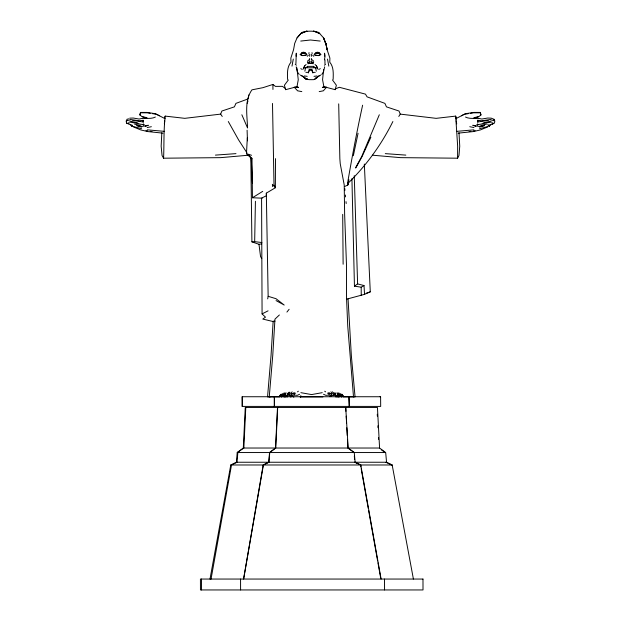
<?xml version="1.0" encoding="UTF-8"?>
<svg xmlns="http://www.w3.org/2000/svg" width="621" height="621" viewBox="0 0 621 621"><rect width="100%" height="100%" fill="white"/><g stroke="black" fill="none" stroke-linecap="round" stroke-linejoin="round"><path stroke-width="0.93" d="M324.946 63.676L324.962 59.802M477.759 122.205L477.766 120.28L481.912 120.792L491.296 119.356M242.578 406.406L380.689 406.406L380.603 396.741L242.066 396.741L242.011 406.406L242.578 406.406L242.345 396.741M275.491 158.627L275.351 187.759L266.324 193.147L268.148 296.302L267.698 298.864M274.482 406.406L274.536 396.741M309.623 60.284L309.638 58.498M332.351 391.82L335.511 394.467L335.503 395.647L333.399 395.298L331.373 395.686L329.992 396.687M337.832 397.215L338.926 395.895L338.934 394.871L336.714 392.969M308.295 72.991L309.188 70.289L311.983 70.289L312.899 72.991M489.138 125.333L489.255 126.529L489.138 125.333L487.555 124.743M261.899 242.539L254.664 241.67L255.417 201.266M333.135 79.488C333.306 73.627 333.834 67.029 329.782 62.216L329.891 58.079L327.081 49.618L325.916 43.431L323.58 37.897L318.682 32.424C313.201 30.739 307.333 30.732 301.853 32.424L297.032 37.897L294.688 43.431L293.562 49.719L290.853 58.079L290.97 62.216C286.902 67.037 287.376 73.612 287.601 79.488M309.662 56.325L309.724 54.105M293.849 397.192L291.552 395.577L291.598 393.931L293.143 393.59L294.207 392.425M477.766 120.28L477.696 121.98L488.292 120.42M385.905 462.241L386.557 462.241L385.68 452.546L379.578 448.028L377.444 407.454L245.784 407.454L243.851 448.028L237.214 452.546L236.376 462.241L230.779 464.982L209.999 579.051L211.047 579.051L231.517 464.982L237.028 462.241L386.557 462.241L392.169 464.982L413.407 579.051M277.688 407.454L275.747 448.028L269.755 452.546L237.851 452.546L237.028 462.241L236.376 462.241M338.29 393.101L339.703 393.341L341.325 395.251L341.286 396.136L338.538 396.043L339.027 397.223M161.825 132.762L161.165 146.207L162.05 155.475L163.579 158.2L220.649 157.649L248.679 155.196M237.214 452.546L243.3 448.028L245.264 407.454L245.784 407.454M277.494 407.454L275.514 448.028L269.545 452.546L268.683 462.241L263.172 464.982L243.595 579.051L263.42 464.982L268.932 462.241L269.755 452.546L385.362 452.546M252.436 183.381L251.249 158.355L246.483 153.697L247.313 137.715M343.04 396.276L343.444 396.625L342.218 394.374L340.564 394.141L341.115 394.894M301.806 91.613L297.606 90.821L294.199 87.142L298.554 87.429L296.993 86.676L285.66 89.672L285.287 88.469L282.47 86.342L275.429 86.397L272.898 84.456L262.97 87.662L251.924 89.851C244.162 100.788 247.22 115.467 247.554 127.98L241.848 114.761M296.093 56.193L296.295 53.189L295.914 63.676M347.915 183.195L347.744 185.081L344.57 186.541M323.525 394.25L325.971 395.391L328.99 395.026L329.146 393.435L327.438 393.163M493.951 120.66L494.091 119.325L491.227 118.153L487.632 118.044L481.857 119.038C476.276 117.431 470.392 119.597 465.502 117.043M247.981 98.956L235.926 103.373L234.404 106.851L221.883 111.027L220.634 114.117L184.779 118.339L165.233 116.111C163.533 130.076 164.2 144.251 163.579 158.2M164.355 123.889L164.728 120.847M311.486 63L311.633 61.906L312.448 61.945M248.284 98.25L248.726 94.935M333.399 395.298L333.593 394.141L332.724 393.978L330.869 391.851M307.542 66.897L305.485 67.759L304.888 71.19M336.108 397.223L335.534 395.841L337.102 395.585L337.273 394.583L338.934 394.871M323.619 69.668L322.571 79.736L323.859 86.676L335.154 89.672L336.38 85.256L332.483 79.954M293.291 59.08L291.994 66.129M309.033 71.213L309.188 70.289M300.548 397.308L300.851 395.554M324.41 59.841L324.962 56.752L324.566 53.189L324.783 56.193M296.993 86.676L298.266 79.736L296.885 67.875M347.613 182.939C352.053 156.919 356.966 131.008 362.617 105.205M150.22 113.255L146.967 112.409L140.556 112.417L139.865 114.955L142.496 117.027L146.579 118.363M339.656 395.887L339.827 395.026L341.325 395.251M353.349 155.708L358.069 133.282M280.482 395.453L280.723 394.366L282.369 394.141L281.864 394.894M493.866 120.327L494.091 119.325M348.963 179.772L347.744 185.081L348.311 183.009C366.53 165.163 381.573 144.398 392.876 121.53M324.682 66.835L323.448 72.098L321.763 74.442M139.865 114.955L140.556 112.417M335.154 89.672L335.441 88.469M477.355 125.201L477.743 123.897L476.85 124.705L481.003 124.13M247.158 103.28L248.004 100.959M281.492 396.26L282.113 396.206L281.701 397.215L281.026 395.561L279.815 395.732L279.566 396.625L279.939 396.276M284.045 397.223L284.534 396.043L281.81 396.136L281.755 395.251L283.23 393.341L284.643 393.101M287.011 397.223L287.593 395.841L284.201 395.895L284.177 394.863L286.289 392.961M379.315 114.761L361.686 156.608L355.484 167.895M300.68 54.431L300.075 54.656C304.22 49.944 311.726 56.682 301.511 55.277L300.68 54.431L301.581 53.445L305.043 53.274M313.729 61.991L313.232 63.101L310.578 63.559L307.9 63.101L307.387 61.991M370.884 137.156L362.198 156.313L355.872 167.864M308.381 62.931L309.367 62.48L308.319 62.605M304.779 65.834L303.669 68.046L304.469 66.136L306.106 64.452M372.476 155.196L400.506 157.649L457.592 158.2L458.973 155.475L459.742 146.207L458.997 132.762M164.557 117.385L165.233 116.111M341.317 397.215L342 395.561L343.211 395.74M492.569 124.557L492.756 122.865L491.413 122.896M398.791 116.445L400.266 114.117L399 111.027L386.456 106.859L384.904 103.373L367.073 96.853L365.466 94.128L339.392 87.305L335.883 88.64M305.206 67.914L305.47 67.51M287.43 393.652L289.184 392.115M292.165 391.851L290.403 393.978L287.647 394.467L287.67 395.647L291.769 395.686M307.48 61.114L309.048 59.787M280.723 394.366L279.815 395.732M288.338 79.954L284.41 85.256L285.66 89.672M286.918 312.076L289.122 309.297M304.903 77.757L303.436 76.825C305.617 80.373 310.065 79.581 313.605 79.667L316.485 78.324L317.696 76.825L315.507 78.223M301.853 32.424L297.032 37.897M307.271 56.286L308.373 55.137M320.327 54.431L319.52 55.277C309.312 56.69 316.811 49.936 320.925 54.656L319.45 53.445L315.988 53.274M320.622 54.407L319.714 55.339L318.154 55.657L314.769 54.819M279.38 314.971L274.956 319.147L272.751 355.484L269.25 396.889L279.939 396.881M290.069 392.278L287.647 394.467M302.807 69.335L304.049 68.279M145.601 126.133L145.213 126.459L148.341 125.263L142.046 126.412L136.566 125.333M470.571 113.255L473.831 112.409L480.258 112.417L480.957 114.955L478.333 117.027L474.234 118.37M324.379 65.182L325.559 64.266M297.506 391.843L298.352 391.199M320.661 75.071L315.6 78.215M455.744 118.727L464.787 114.008L468.11 113.752M351.921 178.646L354.444 286.141L357.611 283.929L364.015 285.536L364.535 294.346L346.821 299.112M319.318 69.257L320.296 68.613M251.994 158.223L252.436 197.757L262.722 191.346M487.601 126.987L480.258 129.975L473.241 131.582L458.088 133.158M461.488 115.824C467.008 112.044 474.11 112.991 480.452 112.781M354.444 286.141L361.205 287.197L364.015 285.536M314.125 54.369L314.568 54.112M284.62 393.365L285.35 392.977M318.115 76.298L319.652 75.483M323.859 86.676L322.369 87.429L326.646 87.142L323.339 90.821L319.202 91.621M273.845 321.709L262.807 319.07L265.478 317.145L262.078 313.908L268.07 310.849M489.131 125.76L490.706 124.992M299.586 394.25L297.203 395.391L294.214 395.026L291.552 395.577M314.405 79.232L316.485 78.324M364.535 294.346L370.279 291.854L364.333 164.053M308.474 53.173L309.242 52.839M306.269 54.819L302.885 55.649L301.309 55.339L300.385 54.407M331.373 395.686L331.567 393.939L329.976 393.59L328.858 392.425M155.374 117.043C150.499 119.589 144.623 117.439 139.05 119.038L133.282 118.044L129.711 118.153M492.973 123.913L488.805 125.279M370.279 291.854L366.173 293.213M128.384 120.195L126.141 120.994L126.599 123.199L128.097 123.439M307.977 63.792L309.77 63.21M488.122 126.459L479.505 128.733M473.776 117.835L478.411 116.507M147.177 127.538L151.377 126.715M483.223 122.974L492.042 120.808M480.972 125.271L486.53 124.161M128.694 118.844L126.847 119.317L127.018 120.653M479.466 127.126L484.093 125.947M301.433 52.676L303.405 52.195L305.353 52.583M281.755 395.251L283.696 394.925M490.761 122.19L481.741 123.773M291.598 393.931L295.705 393.163M315.678 52.583L317.626 52.195L319.59 52.676M322.229 392.674L311.563 394.576L300.875 392.674M300.743 41.064L310.484 40L320.195 41.064M284.177 394.863L285.854 394.583L286.033 395.585M250.806 157.33L251.901 241.848L258.988 244.294L261.744 243.836M492.934 123.439L494.432 123.199L494.859 120.994L492.6 120.195M305.423 79.007L307.123 78.743M456.575 119.193L455.682 116.111L436.144 118.347L400.266 114.117M279.861 396.516L282.113 396.206M469.096 131.536L470.827 131.303M473.427 130.946L475.166 130.705M314.016 76.336L316.966 75.964M132.708 120.42L143.28 121.98L143.179 120.28L139.042 120.792L129.673 119.356M307.154 66.369L314.016 66.369M456.536 131.373L473.901 129.843M215.433 155.11L235.972 153.635M251.901 241.848L254.664 241.67M312.231 69.373L308.955 69.373M308.722 61.945L311.633 61.906M305.912 72.378L308.303 72.339M147.27 129.843L164.604 131.373M305.485 67.759L315.654 67.759L316.26 71.19M140.377 112.781C146.735 112.983 153.837 112.059 159.372 115.824M380.036 396.741L380.603 396.741M360.747 464.982L354.901 462.241L360.747 464.982L381.108 579.051M355.134 462.241L354.257 452.546L347.907 448.036M270.143 396.889L267.542 396.889L271.035 355.561L273.155 321.189L274.987 321.204M300.075 396.881L322.943 396.881M342.994 396.881L353.504 396.889L347.752 326.297L346.549 298.336L346.464 264.228L344.632 214.299L344.22 184.965L340.238 163.727L339.85 158.689L338.701 103.87M353.357 396.889L355.057 396.889L351.339 355.561L348.047 298.848M243.3 448.028L379.578 448.028M230.779 464.982L392.169 464.982M391.797 464.982L386.689 462.637M163.02 133.158L147.907 131.582L140.905 129.975L133.546 126.987M312.875 72.339L315.251 72.378M129.634 122.896L128.299 122.865L128.112 123.913L132.304 125.279M262.155 198.184L252.436 197.757M385.284 153.635L405.839 155.11M475.507 126.133L475.888 126.459L472.775 125.263L479.07 126.412L484.559 125.333M152.681 113.752L156.003 114.008L165.139 118.727M340.906 396.206L343.172 396.516M312.829 62.612L311.796 62.48L312.759 62.931M304.236 75.964L307.216 76.336M469.771 126.715L473.986 127.538M145.919 130.705L147.651 130.946M150.259 131.303L151.99 131.536M140.051 124.13L144.196 124.705L143.288 123.905L143.676 125.201M333.593 394.141L335.511 394.467M337.102 395.585L338.926 395.895M307.17 78.782L304.709 78.324L306.774 79.232M134.571 124.161L140.121 125.271M139.314 123.773L130.301 122.19M329.146 393.435L331.567 393.939M328.99 395.026L331.637 395.577M141.666 128.733L133.041 126.459M339.353 394.925L339.827 395.026M128.997 120.808L137.808 122.974M137.062 125.947L141.689 127.119M142.442 116.507L147.084 117.835M268.148 296.302L276.035 298.717L284.201 305.043L276.05 300.58M246.483 153.697L251.552 155.281M311.393 63.21L313.178 63.792M313.628 66.897L315.654 67.759M311.812 52.839L312.573 53.173M130.387 124.992L131.963 125.76M337.583 392.984L338.367 393.365M301.325 75.483L303.669 76.701M312.076 59.787L313.628 61.114M305.54 78.215L300.378 75.071M306.464 54.112L306.906 54.369M300.789 68.605L301.798 69.257M324.69 391.199L325.583 391.843M354.257 452.546L348.156 448.028L345.734 407.454L345.944 411.319M381.278 449.72L385.036 452.546M295.247 64.266L296.427 65.182M317.075 68.279L318.325 69.335M312.681 55.137L313.784 56.286M315.033 64.452L316.663 66.136L317.455 68.046L316.345 65.842M249.005 155.196L251.963 158.821M284.201 395.895L285.28 397.215M299.221 74.442L297.475 72.098L296.201 66.835M220.634 114.117L222.248 116.445M334.898 392.596L335.627 393.652M246.894 152.743L238.588 139.896L228.295 121.53M315.685 67.51L315.949 67.914M290.892 397.23L289.572 394.141M261.736 258.678L260.541 256.489L258.988 244.294M480.957 114.955L480.258 112.417M326.157 44.797L323.58 37.897L326.157 44.797L327.081 49.719L325.916 43.431M342.218 394.374L342.45 395.453M283.254 395.026L283.44 395.887M328.82 66.129L327.508 59.08M311.983 70.289L312.153 71.213M360.514 464.982L360.848 466.876M361.189 468.762L368.269 508.514M368.602 510.408L377.622 560.918M377.956 562.828L380.689 578.097M456.218 120.847L456.691 123.889M455.682 116.111L457.654 146.207L457.592 158.2M309.561 61.906L309.708 63M294.036 393.435L294.214 395.026M272.619 186.572L272.378 184.297L275.351 187.759L274.001 184.515L272.495 103.435M126.482 122.112L126.599 123.199M344.748 188.427L344.927 190.313M345.377 195.033L345.555 196.919M346.006 201.639L346.184 203.525M354.319 456.07L354.653 459.594M346.2 416.155L346.565 422.917M346.821 427.745L347.232 435.476M347.442 439.334L347.853 447.066M377.273 414.223L377.374 416.148M377.879 425.812L377.972 427.745M378.476 437.401L378.577 439.334M311.362 54.105L311.455 56.325M247.096 130.193L247.461 140.82M354.257 175.642L357.611 283.929M266.324 193.147L266.386 195.731L261.581 198.13L262.078 313.908M311.517 58.498L311.548 60.284M272.898 84.456L272.953 89.447M342.699 214.361L343.126 264.243M143.179 120.28L143.187 122.205M384.531 579.051L384.554 589.95M361.205 287.197L361.228 295.332M240.568 579.051L240.591 589.95M201.522 579.051L201.546 589.95M274.241 396.741L274.249 406.406M132.001 125.947L131.893 126.529L131.994 125.333L132.001 125.947M305.687 31.423L300.875 33.534L307.108 31.05L305.687 31.423M349.274 406.406L348.948 396.741L349.274 406.406M422.986 579.051L200.428 579.051L200.451 589.95L423.01 589.95L422.986 579.051M314.979 31.423L313.419 31.05L319.768 33.534L314.979 31.423"/></g></svg>
